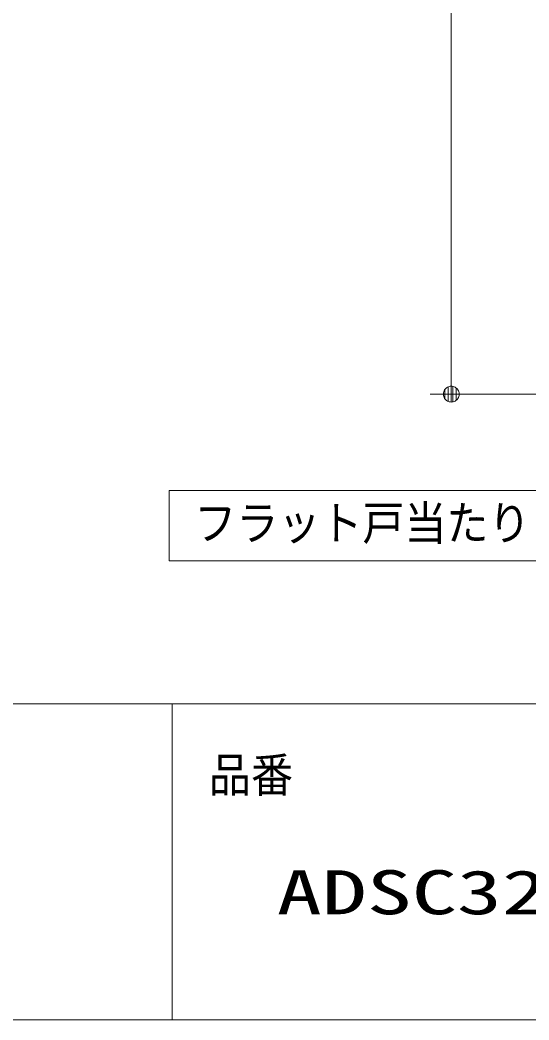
# Model space of a CAD drawing. Units: millimetres, scale not verified. Extents: x -4547 to 4547, y -2284 to 2284.
# Drawn here: x -624 to -262, y -2078 to -1366 of the extents above; entities that cross this region are included whole.
import ezdxf
from ezdxf.enums import TextEntityAlignment as Align

# ---------------------------------------------------------------- set-up
doc = ezdxf.new("R2010")
doc.units = ezdxf.units.MM
doc.header["$LTSCALE"] = 20
for name, color, linetype, lineweight in [('0-0_2寸法-3', 7, 'Continuous', 9), ('0-3_0', 7, 'Continuous', 9), ('0-4_2寸法-1', 7, 'Continuous', 9), ('0-5_1図面枠', 7, 'Continuous', 9)]:
    doc.layers.add(name, color=color, linetype=linetype, lineweight=lineweight)
doc.styles.add('ＭＳ ゴシック', font='')
doc.styles.get('ＭＳ ゴシック').set_extended_font_data('MS Gothic')

# ---------------------------------------------------------------- blocks, each defined once
blk = doc.blocks.new('_Dot')
at = {"layer": '0-3_0'}
for p, q in [((-10, 0), (-20, 0)), ((9.78, 2), (-9.78, 2)), ((7.99, 6), (-7.99, 6)), ((9.16, -3.98), (-9.16, -3.98)), ((6, -7.98), (-6, -7.98))]:
    blk.add_line(p, q, dxfattribs=at)
for points in [[(10, 0), (9.92, 1.25), (9.69, 2.49), (9.3, 3.68), (8.76, 4.82), (8.09, 5.88), (7.29, 6.85), (6.37, 7.71), (5.36, 8.44), (4.26, 9.05), (3.09, 9.51), (1.87, 9.82), (0.63, 9.98), (-0.63, 9.98), (-1.87, 9.82), (-3.09, 9.51), (-4.26, 9.05), (-5.36, 8.44), (-6.37, 7.71), (-7.29, 6.85), (-8.09, 5.88), (-8.76, 4.82), (-9.3, 3.68), (-9.69, 2.49), (-9.92, 1.25), (-10, 0), (0, 0)], [(-10, 0), (-9.92, -1.25), (-9.69, -2.49), (-9.3, -3.68), (-8.76, -4.82), (-8.09, -5.88), (-7.29, -6.85), (-6.37, -7.71), (-5.36, -8.44), (-4.26, -9.05), (-3.09, -9.51), (-1.87, -9.82), (-0.63, -9.98), (0.63, -9.98), (1.87, -9.82), (3.09, -9.51), (4.26, -9.05), (5.36, -8.44), (6.37, -7.71), (7.29, -6.85), (8.09, -5.88), (8.76, -4.82), (9.3, -3.68), (9.69, -2.49), (9.92, -1.25), (10, 0), (0, 0)]]:
    blk.add_lwpolyline(points, close=True, dxfattribs=at)
blk = doc.blocks.new('グループ-109')
at = {"layer": '0-5_1図面枠'}
for p, q in [((-60000, -37050), (60000, -37050)), ((16500, -37050), (16500, -41550))]:
    blk.add_line(p, q, dxfattribs=at)
blk.add_lwpolyline([(-60000, 41550), (60000, 41550), (60000, -41550), (-60000, -41550)], close=True, dxfattribs=at)
blk = doc.blocks.new('図面枠')
at = {"layer": '0-5_1図面枠'}
blk.add_blockref('グループ-109', (0, 0), dxfattribs=at)
at = {"layer": '0-5_1図面枠', "style": 'ＭＳ ゴシック', "width": 0.9}
blk.add_text('品番', height=488.1, dxfattribs=at).set_placement((17022.4, -38451.2), align=Align.BOTTOM_LEFT)

msp = doc.modelspace()

# ---------------------------------------------------------------- linework, layer by layer
at = {"layer": '0-0_2寸法-3'}
msp.add_lwpolyline([(-237.82, -1750.59), (-517.82, -1750.59), (-517.82, -1700.59), (-237.82, -1700.59)], close=True, dxfattribs=at)
at = {"layer": '0-4_2寸法-1'}
for p, q in [((-317.03, -647.26), (-317.03, -1620.74)), ((-166.4, -1632), (-332.03, -1632))]:
    msp.add_line(p, q, dxfattribs=at)

# ---------------------------------------------------------------- block references
at = {"layer": '0-4_2寸法-1', "xscale": 0.5627563, "yscale": 0.5627563, "rotation": 270}
msp.add_blockref('_Dot', (-317.03, -1632), dxfattribs=at)
at = {"layer": '0-5_1図面枠', "xscale": 0.05, "yscale": 0.05}
msp.add_blockref('図面枠', (-1340.62, 0), dxfattribs=at)

# ---------------------------------------------------------------- texts
at = {"layer": '0-0_2寸法-3', "style": 'ＭＳ ゴシック', "width": 0.9}
msp.add_text('フラット戸当たり', height=24.34, dxfattribs=at).set_placement((-499.8, -1743.17), align=Align.BOTTOM_LEFT)
at = {"layer": '0-5_1図面枠', "style": 'ＭＳ ゴシック', "width": 1.5}
msp.add_text('ADSC32-Z003J-01TT', height=31.38, dxfattribs=at).set_placement((-441.18, -2011.68), align=Align.BOTTOM_LEFT)

doc.saveas('drawing.dxf')
